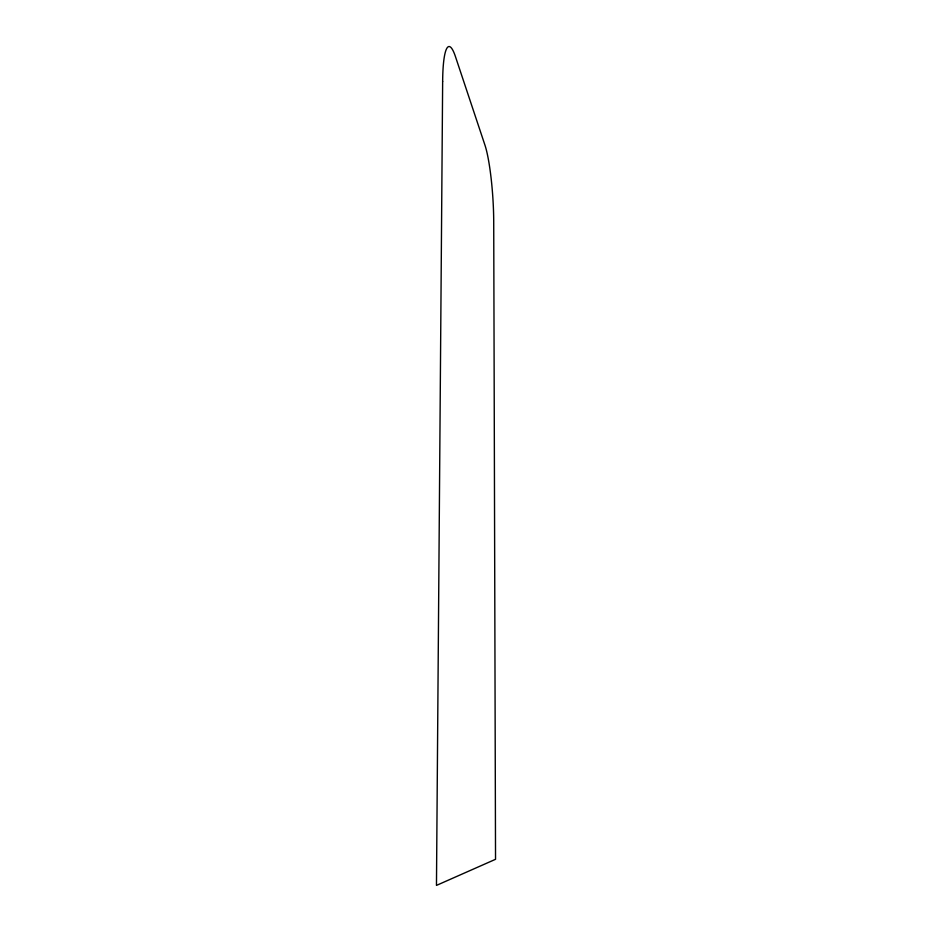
<?xml version="1.0" encoding="UTF-8"?>
<svg xmlns="http://www.w3.org/2000/svg" width="932" height="932" viewBox="0 0 932 932"><rect width="100%" height="100%" fill="white"/><g stroke="black" fill="none" stroke-linecap="round" stroke-linejoin="round"><path stroke-width="1.4" d="M442.653 81.445L436.467 885.4L495.533 859.304L493.715 221.769A59.066 8.202 86.1 0 0 484.943 145.101L455.445 56.596A68.537 10.567 85.3 0 0 442.653 81.445"/></g></svg>
